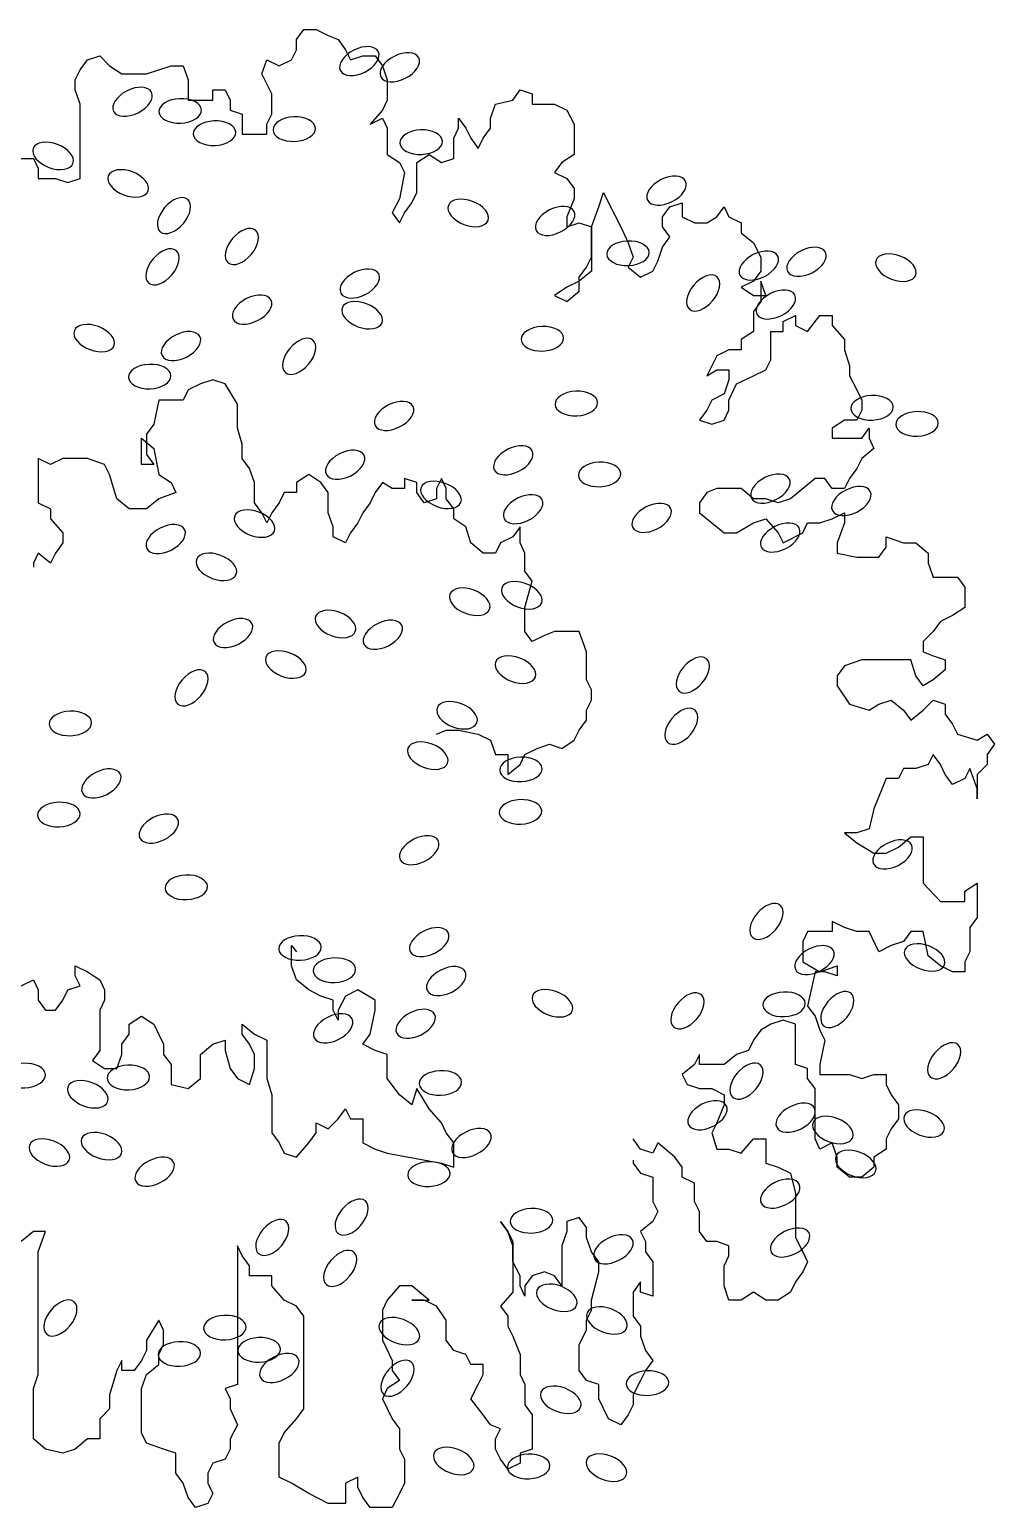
# Model space of a CAD drawing. Header units: millimetres. Extents: x 11966 to 133335, y 1756 to 88592.
# Drawn here: x 115883 to 118748, y 63487 to 67873 of the extents above; entities that cross this region are included whole.
import ezdxf

# ---------------------------------------------------------------- set-up
doc = ezdxf.new("R2010")
doc.units = ezdxf.units.MM

# ---------------------------------------------------------------- blocks, each defined once
blk = doc.blocks.new('A$C0DF638D0')
at = {"color": 68}
for p, q in [((2.3858, 4.3559), (2.4077, 4.3858)), ((2.3858, 4.326), (2.3858, 4.3559)), ((2.4077, 4.3858), (2.4441, 4.3858)), ((2.4441, 4.3858), (2.4806, 4.3678)), ((2.4806, 4.3678), (2.5098, 4.3559)), ((2.5098, 4.3559), (2.5317, 4.326)), ((2.3712, 4.2961), (2.3858, 4.326)), ((2.5317, 4.326), (2.5463, 4.2961)), ((2.5463, 4.2961), (2.5828, 4.3081)), ((2.5828, 4.3081), (2.6193, 4.3081)), ((2.6193, 4.3081), (2.6412, 4.2782)), ((2.2836, 4.2543), (2.2982, 4.2961)), ((2.3128, 4.1945), (2.2836, 4.2543)), ((2.2982, 4.2961), (2.3347, 4.2782)), ((2.3347, 4.2782), (2.3712, 4.2961)), ((2.6412, 4.2782), (2.6557, 4.2364)), ((2.6557, 4.2364), (2.6557, 4.1766)), ((2.3128, 4.1348), (2.3128, 4.1945)), ((2.6557, 4.1766), (2.6412, 4.1467)), ((2.9768, 4.1647), (3.0279, 4.1766)), ((3.0279, 4.1766), (3.0498, 4.2065)), ((3.0498, 4.2065), (3.0862, 4.1945)), ((3.0862, 4.1945), (3.0862, 4.1647)), ((2.2982, 4.1049), (2.3128, 4.1348)), ((2.6412, 4.1467), (2.6047, 4.1049)), ((2.6047, 4.1049), (2.6412, 4.1228)), ((2.6412, 4.1228), (2.6557, 4.093)), ((2.8673, 4.093), (2.8673, 4.1228)), ((2.8673, 4.1228), (2.8892, 4.093)), ((2.9622, 4.1228), (2.9768, 4.1647)), ((2.9622, 4.093), (2.9622, 4.1228)), ((3.0862, 4.1647), (3.1519, 4.1647)), ((3.1519, 4.1647), (3.1884, 4.1467)), ((3.1884, 4.1467), (3.2103, 4.1049)), ((2.2982, 4.075), (2.2982, 4.1049)), ((2.6557, 4.093), (2.6557, 4.0153)), ((2.8528, 4.0631), (2.8673, 4.093)), ((2.8892, 4.093), (2.9038, 4.0631)), ((2.9403, 4.0631), (2.9622, 4.093)), ((3.2103, 4.1049), (3.2103, 4.0153)), ((2.2253, 4.075), (2.2982, 4.075)), ((2.8528, 4.0033), (2.8528, 4.0631)), ((2.9038, 4.0631), (2.9257, 4.0332)), ((2.9257, 4.0332), (2.9403, 4.0631)), ((2.6557, 4.0153), (2.6922, 3.9914)), ((2.6922, 3.9914), (2.7068, 3.9615)), ((2.7433, 3.9914), (2.7798, 4.0153)), ((2.7433, 3.9018), (2.7433, 3.9914)), ((2.7798, 4.0153), (2.8163, 3.9914)), ((2.8163, 3.9914), (2.8528, 4.0033)), ((3.1738, 3.9914), (3.1519, 3.9615)), ((3.2103, 4.0153), (3.1738, 3.9914)), ((2.7068, 3.9615), (2.6922, 3.8838)), ((3.1519, 3.9615), (3.1884, 3.9436)), ((3.1884, 3.9436), (3.2103, 3.9137)), ((3.2103, 3.9137), (3.2103, 3.8838)), ((2.6922, 3.8838), (2.6703, 3.842)), ((2.7068, 3.842), (2.7287, 3.8719)), ((2.7287, 3.8719), (2.7433, 3.9018)), ((3.2103, 3.8838), (3.1884, 3.8301)), ((3.2614, 3.8002), (3.2832, 3.8599)), ((3.2832, 3.8599), (3.2978, 3.9018)), ((3.2978, 3.9018), (3.3124, 3.8719)), ((3.3124, 3.8719), (3.3489, 3.8002)), ((3.473, 3.8301), (3.4948, 3.8599)), ((3.4948, 3.8599), (3.5313, 3.8719)), ((3.5313, 3.8719), (3.5313, 3.8301)), ((3.6335, 3.8301), (3.6554, 3.8599)), ((3.6554, 3.8599), (3.67, 3.8301)), ((2.6703, 3.842), (2.6922, 3.8121)), ((2.6922, 3.8121), (2.7068, 3.842)), ((3.1884, 3.8301), (3.1884, 3.8002)), ((3.473, 3.8002), (3.473, 3.8301)), ((3.5313, 3.8301), (3.5678, 3.8121)), ((3.6043, 3.8121), (3.6335, 3.8301)), ((3.67, 3.8301), (3.7064, 3.8121)), ((3.1884, 3.8002), (3.2249, 3.8121)), ((3.2249, 3.8121), (3.2614, 3.8002)), ((3.2614, 3.8002), (3.2614, 3.6687)), ((3.2614, 3.7106), (3.2614, 3.8002)), ((3.3489, 3.8002), (3.3708, 3.7524)), ((3.4948, 3.7703), (3.473, 3.8002)), ((3.5678, 3.8121), (3.6043, 3.8121)), ((3.7064, 3.8121), (3.7064, 3.7823)), ((3.7064, 3.7823), (3.7429, 3.7524)), ((3.3708, 3.7524), (3.3854, 3.7106)), ((3.4584, 3.6986), (3.473, 3.7404)), ((3.473, 3.7404), (3.4948, 3.7703)), ((3.7429, 3.7524), (3.7648, 3.7106)), ((3.2468, 3.6807), (3.2614, 3.7106)), ((3.3854, 3.7106), (3.3708, 3.6807)), ((3.4438, 3.6687), (3.4584, 3.6986)), ((3.7648, 3.7106), (3.7648, 3.6687)), ((3.2249, 3.6508), (3.2468, 3.6807)), ((3.2614, 3.6687), (3.2249, 3.6389)), ((3.2249, 3.609), (3.2249, 3.6508)), ((3.3708, 3.6807), (3.4073, 3.6508)), ((3.4073, 3.6508), (3.4438, 3.6687)), ((3.7648, 3.6687), (3.7429, 3.6389)), ((3.1884, 3.6209), (3.1519, 3.597)), ((3.1519, 3.597), (3.1884, 3.5791)), ((3.2249, 3.6389), (3.1884, 3.6209)), ((3.1884, 3.5791), (3.2249, 3.609)), ((3.7429, 3.6389), (3.7064, 3.6209)), ((3.7064, 3.6209), (3.7429, 3.597)), ((3.7429, 3.597), (3.7794, 3.597)), ((3.7794, 3.597), (3.7648, 3.6389)), ((3.7648, 3.6389), (3.7648, 3.5791)), ((3.7648, 3.5791), (3.7429, 3.5492)), ((3.7429, 3.5492), (3.7429, 3.4895)), ((3.8305, 3.5194), (3.867, 3.5373)), ((3.8305, 3.4895), (3.8305, 3.5194)), ((3.867, 3.5373), (3.867, 3.5074)), ((3.9034, 3.4895), (3.9399, 3.5373)), ((3.9399, 3.5373), (3.9764, 3.5373)), ((3.9764, 3.5373), (3.9764, 3.5074)), ((3.7429, 3.4895), (3.7064, 3.4656)), ((3.7064, 3.4656), (3.7064, 3.4357)), ((3.794, 3.4058), (3.794, 3.4895)), ((3.794, 3.4895), (3.8305, 3.4895)), ((3.867, 3.5074), (3.9034, 3.4895)), ((3.9764, 3.5074), (4.0129, 3.4656)), ((4.0129, 3.4656), (4.0129, 3.4357)), ((3.67, 3.4357), (3.6335, 3.4178)), ((3.7064, 3.4357), (3.67, 3.4357)), ((4.0129, 3.4357), (4.0275, 3.3879)), ((3.6335, 3.4178), (3.6043, 3.358)), ((3.7794, 3.376), (3.794, 3.4058)), ((4.0275, 3.3879), (4.0275, 3.358)), ((3.6043, 3.358), (3.6335, 3.376)), ((3.6335, 3.376), (3.67, 3.376)), ((3.67, 3.3461), (3.6554, 3.3043)), ((3.67, 3.376), (3.67, 3.3461)), ((3.67, 3.2863), (3.6918, 3.3341)), ((3.6918, 3.3341), (3.7429, 3.358)), ((3.7429, 3.358), (3.7794, 3.376)), ((4.0275, 3.358), (4.0494, 3.3162)), ((3.6554, 3.3043), (3.6189, 3.2863)), ((4.0494, 3.3162), (4.064, 3.2863)), ((3.6043, 3.2565), (3.5824, 3.2266)), ((3.6189, 3.2863), (3.6043, 3.2565)), ((3.6554, 3.2266), (3.67, 3.2565)), ((3.67, 3.2565), (3.67, 3.2863)), ((4.064, 3.2565), (4.0494, 3.2266)), ((4.064, 3.2863), (4.064, 3.2565)), ((3.5824, 3.2266), (3.6189, 3.2146)), ((3.6189, 3.2146), (3.6554, 3.2266)), ((4.0129, 3.2266), (3.9764, 3.2027)), ((3.9764, 3.2027), (3.9764, 3.1728)), ((4.0494, 3.2266), (4.0129, 3.2266)), ((4.064, 3.1728), (4.0859, 3.2027)), ((4.0859, 3.2027), (4.0859, 3.1728)), ((3.9764, 3.1728), (4.064, 3.1728)), ((4.0859, 3.1728), (4.1004, 3.1429)), ((4.1004, 3.1429), (4.064, 3.113)), ((4.0494, 3.0832), (4.0275, 3.0533)), ((4.064, 3.113), (4.0494, 3.0832)), ((3.9253, 3.0533), (3.8524, 2.9935)), ((3.9545, 3.0533), (3.9253, 3.0533)), ((3.9764, 3.0234), (3.9545, 3.0533)), ((4.0275, 3.0533), (4.0129, 3.0234)), ((3.6043, 3.0115), (3.5824, 2.9816)), ((3.6335, 3.0234), (3.6043, 3.0115)), ((3.7064, 3.0234), (3.6335, 3.0234)), ((3.7429, 2.9935), (3.7064, 3.0234)), ((3.7794, 2.9935), (3.7429, 2.9935)), ((3.8159, 2.9816), (3.7794, 2.9935)), ((3.8524, 2.9935), (3.8159, 2.9816)), ((4.0129, 3.0234), (3.9764, 3.0234)), ((3.5824, 2.9816), (3.5824, 2.9517)), ((3.5824, 2.9517), (3.6554, 2.892)), ((3.9764, 2.9338), (4.0129, 2.9517)), ((4.0129, 2.9517), (4.0129, 2.9218)), ((3.6918, 2.892), (3.7429, 2.9218)), ((3.7429, 2.9218), (3.7794, 2.9338)), ((3.7794, 2.9338), (3.8159, 2.892)), ((3.8889, 2.892), (3.9034, 2.9218)), ((3.9034, 2.9218), (3.9399, 2.9218)), ((3.9399, 2.9218), (3.9764, 2.9338)), ((4.0129, 2.9218), (3.991, 2.8621)), ((3.6554, 2.892), (3.6918, 2.892)), ((3.8159, 2.892), (3.8305, 2.8621)), ((3.8305, 2.8621), (3.8889, 2.892)), ((3.991, 2.8621), (3.991, 2.8322)), ((4.1369, 2.8501), (4.1369, 2.88)), ((4.1369, 2.88), (4.188, 2.8621)), ((4.188, 2.8621), (4.2245, 2.8621)), ((4.2245, 2.8621), (4.261, 2.8322)), ((3.991, 2.8322), (4.0494, 2.8203)), ((4.0494, 2.8203), (4.115, 2.8203)), ((4.115, 2.8203), (4.1369, 2.8501)), ((4.261, 2.8322), (4.261, 2.8023)), ((4.261, 2.8023), (4.2756, 2.7605)), ((4.2756, 2.7605), (4.3485, 2.7605)), ((4.3485, 2.7605), (4.3704, 2.7306)), ((4.3704, 2.7306), (4.3704, 2.6709)), ((4.3339, 2.647), (4.2975, 2.6291)), ((4.3704, 2.6709), (4.3339, 2.647)), ((4.2756, 2.5992), (4.2464, 2.5693)), ((4.2975, 2.6291), (4.2756, 2.5992)), ((4.2464, 2.5693), (4.2464, 2.5394)), ((4.064, 2.5155), (4.0129, 2.4976)), ((4.2099, 2.5155), (4.064, 2.5155)), ((4.2245, 2.4677), (4.2099, 2.5155)), ((4.2464, 2.5394), (4.2756, 2.5275)), ((4.2756, 2.5275), (4.312, 2.5155)), ((4.312, 2.5155), (4.312, 2.4857)), ((4.0129, 2.4976), (3.991, 2.4677)), ((3.991, 2.4677), (3.991, 2.4379)), ((4.2464, 2.4379), (4.2245, 2.4677)), ((4.312, 2.4857), (4.2756, 2.4558)), ((3.991, 2.4379), (4.0275, 2.3841)), ((4.2756, 2.4558), (4.2464, 2.4379)), ((4.0275, 2.3841), (4.0859, 2.3662)), ((4.0859, 2.3662), (4.115, 2.3841)), ((4.115, 2.3841), (4.1515, 2.396)), ((4.1515, 2.396), (4.188, 2.3662)), ((4.2464, 2.3662), (4.2756, 2.396)), ((4.2756, 2.396), (4.312, 2.3841)), ((4.312, 2.3841), (4.312, 2.3542)), ((4.188, 2.3662), (4.2099, 2.3363)), ((4.2099, 2.3363), (4.2464, 2.3662)), ((4.312, 2.3542), (4.3339, 2.3243)), ((4.3339, 2.3243), (4.3485, 2.2945)), ((4.3485, 2.2945), (4.4069, 2.2765)), ((4.4069, 2.2765), (4.4361, 2.2945)), ((4.4361, 2.2945), (4.458, 2.2646)), ((4.458, 2.2646), (4.4361, 2.2347)), ((4.261, 2.2048), (4.2245, 2.1929)), ((4.2756, 2.2347), (4.261, 2.2048)), ((4.2975, 2.2048), (4.2756, 2.2347)), ((4.312, 2.175), (4.2975, 2.2048)), ((4.4361, 2.2048), (4.4069, 2.175)), ((4.4361, 2.2347), (4.4361, 2.2048)), ((4.1369, 2.163), (4.1004, 2.0734)), ((4.1734, 2.163), (4.1369, 2.163)), ((4.188, 2.1929), (4.1734, 2.163)), ((4.2245, 2.1929), (4.188, 2.1929)), ((4.3339, 2.1451), (4.312, 2.175)), ((4.3704, 2.163), (4.3339, 2.1451)), ((4.385, 2.1929), (4.3704, 2.163)), ((4.4069, 2.1331), (4.385, 2.1929)), ((4.4069, 2.175), (4.4069, 2.1032)), ((4.4069, 2.1032), (4.4069, 2.1331)), ((4.1004, 2.0734), (4.0859, 2.0136)), ((4.0494, 2.0017), (4.0129, 2.0017)), ((4.0129, 2.0017), (4.0494, 1.9718)), ((4.0859, 2.0136), (4.0494, 2.0017)), ((4.1734, 1.9598), (4.2099, 1.9897)), ((4.2099, 1.9897), (4.2464, 1.9897)), ((4.2464, 1.9897), (4.2464, 1.8523)), ((4.0494, 1.9718), (4.1004, 1.9419)), ((4.1004, 1.9419), (4.1369, 1.9419)), ((4.1369, 1.9419), (4.1734, 1.9598)), ((4.2464, 1.8523), (4.2975, 1.7985)), ((4.3704, 1.8284), (4.4069, 1.8523)), ((4.4069, 1.8523), (4.4069, 1.7507)), ((4.2975, 1.7985), (4.3704, 1.7985)), ((4.3704, 1.7985), (4.3704, 1.8284)), ((4.0129, 1.7208), (3.9764, 1.7388)), ((3.9764, 1.7388), (3.9764, 1.7089)), ((4.0494, 1.7089), (4.0129, 1.7208)), ((4.4069, 1.7507), (4.385, 1.7208)), ((4.385, 1.7208), (4.385, 1.6491)), ((3.9034, 1.7089), (3.8889, 1.679)), ((3.8889, 1.679), (3.8889, 1.6193)), ((3.9764, 1.7089), (3.9034, 1.7089)), ((4.0859, 1.7089), (4.0494, 1.7089)), ((4.115, 1.6491), (4.0859, 1.7089)), ((4.1515, 1.6671), (4.115, 1.6491)), ((4.188, 1.679), (4.1515, 1.6671)), ((4.2099, 1.7089), (4.188, 1.679)), ((4.2464, 1.7089), (4.2099, 1.7089)), ((4.261, 1.6372), (4.2464, 1.7089)), ((4.2975, 1.6073), (4.261, 1.6372)), ((4.385, 1.6491), (4.3704, 1.6193)), ((3.8889, 1.6193), (3.9399, 1.5894)), ((3.9253, 1.5894), (3.9034, 1.4878)), ((3.9545, 1.5894), (3.9253, 1.5894)), ((3.9399, 1.5894), (3.991, 1.6073)), ((3.991, 1.5774), (3.9545, 1.5894)), ((3.991, 1.6073), (3.991, 1.5774)), ((4.3339, 1.5894), (4.2975, 1.6073)), ((4.3704, 1.5894), (4.3339, 1.5894)), ((4.3704, 1.6193), (4.3704, 1.5894)), ((3.9034, 1.4878), (3.9253, 1.4579)), ((3.9253, 1.4579), (3.9399, 1.4161)), ((3.7648, 1.4161), (3.7429, 1.3862)), ((3.794, 1.434), (3.7648, 1.4161)), ((3.8305, 1.446), (3.794, 1.434)), ((3.867, 1.434), (3.8305, 1.446)), ((3.867, 1.3145), (3.867, 1.434)), ((3.9399, 1.4161), (3.9545, 1.3862)), ((3.7429, 1.3862), (3.7283, 1.3564)), ((3.9545, 1.3862), (3.9399, 1.3145)), ((3.5824, 1.3444), (3.5678, 1.3145)), ((3.5824, 1.3145), (3.5824, 1.3444)), ((3.6918, 1.3444), (3.6554, 1.3145)), ((3.7283, 1.3564), (3.6918, 1.3444)), ((3.5678, 1.3145), (3.5313, 1.2847)), ((3.5313, 1.2847), (3.5459, 1.2548)), ((3.6554, 1.3145), (3.5824, 1.3145)), ((3.9034, 1.3026), (3.867, 1.3145)), ((3.9034, 1.2727), (3.9034, 1.3026)), ((3.9253, 1.2428), (3.9034, 1.2727)), ((3.9399, 1.3145), (3.9399, 1.2847)), ((3.9399, 1.2847), (4.0275, 1.2847)), ((4.0275, 1.2847), (4.064, 1.2727)), ((4.064, 1.2727), (4.1004, 1.2847)), ((4.1004, 1.2847), (4.1369, 1.2847)), ((4.1369, 1.2847), (4.1369, 1.2548)), ((3.5459, 1.2548), (3.5824, 1.2428)), ((3.5824, 1.2428), (3.6189, 1.2428)), ((3.6189, 1.2428), (3.6554, 1.2249)), ((3.9253, 1.0935), (3.9253, 1.2428)), ((4.1369, 1.2548), (4.1515, 1.2249)), ((3.6554, 1.195), (3.6335, 1.1413)), ((3.6554, 1.2249), (3.6554, 1.195)), ((4.1515, 1.2249), (4.1734, 1.195)), ((4.1734, 1.195), (4.1734, 1.1532)), ((3.6335, 1.1413), (3.6189, 1.1114)), ((4.1734, 1.1532), (4.1515, 1.1233)), ((3.6189, 1.1114), (3.6335, 1.0636)), ((4.1515, 1.1233), (4.1369, 1.0935)), ((3.4073, 1.0636), (3.3854, 1.0935)), ((3.4438, 1.0516), (3.4073, 1.0636)), ((3.4584, 1.0815), (3.4438, 1.0516)), ((3.5094, 1.0397), (3.4584, 1.0815)), ((3.6335, 1.0636), (3.67, 1.0636)), ((3.67, 1.0636), (3.7064, 1.0516)), ((3.7064, 1.0516), (3.7429, 1.0935)), ((3.7429, 1.0935), (3.7794, 1.0935)), ((3.7794, 1.0935), (3.7794, 1.0217)), ((3.9399, 1.0636), (3.9253, 1.0935)), ((3.9764, 1.0815), (3.9399, 1.0636)), ((3.991, 1.0397), (3.9764, 1.0815)), ((4.1369, 1.0636), (4.1004, 1.0397)), ((4.1369, 1.0935), (4.1369, 1.0636)), ((3.5313, 1.0098), (3.5094, 1.0397)), ((3.5313, 0.9799), (3.5313, 1.0098)), ((3.7794, 1.0217), (3.8159, 1.0098)), ((3.8159, 1.0098), (3.8524, 0.9919)), ((3.991, 1.0098), (3.991, 1.0397)), ((4.0275, 0.9799), (3.991, 1.0098)), ((4.1004, 1.0098), (4.064, 0.9799)), ((4.1004, 1.0397), (4.1004, 1.0098)), ((3.5678, 0.962), (3.5313, 0.9799)), ((3.8524, 0.9919), (3.867, 0.9321)), ((4.064, 0.9799), (4.0275, 0.9799)), ((3.5678, 0.9082), (3.5678, 0.962)), ((3.867, 0.9321), (3.867, 0.8007)), ((3.5824, 0.8783), (3.5678, 0.9082)), ((3.5824, 0.8186), (3.5824, 0.8783)), ((3.6043, 0.7887), (3.5824, 0.8186)), ((3.867, 0.8007), (3.8889, 0.7588)), ((3.6335, 0.7887), (3.6043, 0.7887)), ((3.67, 0.7768), (3.6335, 0.7887)), ((3.6554, 0.717), (3.67, 0.7469)), ((3.67, 0.7469), (3.67, 0.7768)), ((3.8889, 0.7588), (3.9034, 0.729)), ((3.6554, 0.6573), (3.6554, 0.717)), ((3.9034, 0.729), (3.8889, 0.6991)), ((3.867, 0.6692), (3.8524, 0.6393)), ((3.8889, 0.6991), (3.867, 0.6692)), ((3.67, 0.6154), (3.6554, 0.6573)), ((3.7064, 0.6154), (3.67, 0.6154)), ((3.7429, 0.6393), (3.7064, 0.6154)), ((3.7794, 0.6154), (3.7429, 0.6393)), ((3.8159, 0.6154), (3.7794, 0.6154)), ((3.8524, 0.6393), (3.8159, 0.6154))]:
    blk.add_line(p, q, dxfattribs=at)
at = {"color": 66}
for p, q in [((1.7656, 4.2961), (1.8021, 4.3081)), ((1.8021, 4.3081), (1.8312, 4.2782)), ((1.7291, 4.2364), (1.7437, 4.2663)), ((1.7437, 4.2663), (1.7656, 4.2961)), ((1.8312, 4.2782), (1.8677, 4.2543)), ((1.8677, 4.2543), (1.9407, 4.2543)), ((1.9407, 4.2543), (2.0137, 4.2782)), ((2.0137, 4.2782), (2.0501, 4.2782)), ((2.0501, 4.2782), (2.0647, 4.2364)), ((1.7291, 4.2065), (1.7291, 4.2364)), ((2.0647, 4.2364), (2.0647, 4.1766)), ((1.7437, 4.1647), (1.7291, 4.2065)), ((2.0647, 4.1766), (2.1377, 4.1766)), ((2.1377, 4.1766), (2.1377, 4.2065)), ((2.1377, 4.2065), (2.1742, 4.2065)), ((2.1742, 4.2065), (2.1888, 4.1766)), ((2.1888, 4.1766), (2.1888, 4.1467)), ((1.7437, 3.9436), (1.7437, 4.1647)), ((2.1888, 4.1467), (2.2253, 4.1348)), ((2.2253, 4.1348), (2.2253, 4.075)), ((1.5686, 4.0033), (1.6051, 4.0033)), ((1.6051, 4.0033), (1.6196, 3.9735)), ((1.6196, 3.9735), (1.6196, 3.9436)), ((1.6196, 3.9436), (1.6707, 3.9436)), ((1.6707, 3.9436), (1.7072, 3.9316)), ((1.7072, 3.9316), (1.7437, 3.9436)), ((2.1012, 3.3341), (2.0647, 3.3162)), ((2.1377, 3.3461), (2.1012, 3.3341)), ((2.1742, 3.3341), (2.1377, 3.3461)), ((2.2107, 3.2744), (2.1742, 3.3341)), ((2.0647, 3.3162), (2.0501, 3.2863)), ((1.9772, 3.2863), (1.9626, 3.2146)), ((2.0501, 3.2863), (1.9772, 3.2863)), ((2.2107, 3.2027), (2.2107, 3.2744)), ((1.9626, 3.2146), (1.9407, 3.1848)), ((2.2253, 3.1549), (2.2107, 3.2027)), ((1.9261, 3.0951), (1.9261, 3.1728)), ((1.9261, 3.1728), (1.9626, 3.1429)), ((1.9407, 3.1848), (1.9407, 3.125)), ((1.9407, 3.125), (1.9626, 3.0951)), ((1.9626, 3.1429), (1.9772, 3.0652)), ((2.2253, 3.113), (2.2253, 3.1549)), ((1.6561, 3.0951), (1.6196, 3.113)), ((1.6196, 3.113), (1.6196, 2.9816)), ((1.6926, 3.113), (1.6561, 3.0951)), ((1.7656, 3.113), (1.6926, 3.113)), ((1.8167, 3.0951), (1.7656, 3.113)), ((1.8312, 3.0652), (1.8167, 3.0951)), ((1.9626, 3.0951), (1.9261, 3.0951)), ((2.2471, 3.0832), (2.2253, 3.113)), ((2.2617, 3.0413), (2.2471, 3.0832)), ((1.8531, 2.9935), (1.8312, 3.0652)), ((1.9772, 3.0652), (2.0137, 3.0413)), ((2.0137, 3.0413), (2.0282, 3.0115)), ((2.2617, 2.9816), (2.2617, 3.0413)), ((2.4223, 3.0652), (2.3858, 3.0413)), ((2.3858, 3.0413), (2.3858, 3.0115)), ((2.4587, 3.0413), (2.4223, 3.0652)), ((2.4806, 3.0115), (2.4587, 3.0413)), ((2.6412, 3.0413), (2.6193, 3.0115)), ((2.6703, 3.0234), (2.6412, 3.0413)), ((2.7433, 3.0413), (2.7068, 3.0533)), ((2.7068, 3.0533), (2.7068, 3.0234)), ((2.7433, 3.0115), (2.7433, 3.0413)), ((2.8163, 3.0533), (2.8017, 3.0234)), ((2.8309, 3.0234), (2.8163, 3.0533)), ((1.8896, 2.9637), (1.8531, 2.9935)), ((1.9772, 2.9935), (1.9407, 2.9637)), ((2.0282, 3.0115), (1.9772, 2.9935)), ((2.3493, 3.0115), (2.3347, 2.9816)), ((2.3858, 3.0115), (2.3493, 3.0115)), ((2.4806, 2.9517), (2.4806, 3.0115)), ((2.6193, 3.0115), (2.6047, 2.9816)), ((2.7068, 3.0234), (2.6703, 3.0234)), ((2.7652, 2.9816), (2.7433, 3.0115)), ((2.8017, 2.9935), (2.7652, 2.9816)), ((2.8017, 3.0234), (2.8017, 2.9935)), ((2.8309, 2.9935), (2.8309, 3.0234)), ((2.8528, 2.9637), (2.8309, 2.9935)), ((1.6196, 2.9816), (1.6561, 2.9637)), ((1.6561, 2.9637), (1.6561, 2.9338)), ((1.9407, 2.9637), (1.8896, 2.9637)), ((2.2836, 2.9517), (2.2617, 2.9816)), ((2.2982, 2.9218), (2.2836, 2.9517)), ((2.3128, 2.9517), (2.2982, 2.9218)), ((2.3347, 2.9816), (2.3128, 2.9517)), ((2.4952, 2.9099), (2.4806, 2.9517)), ((2.5828, 2.9517), (2.5682, 2.9218)), ((2.6047, 2.9816), (2.5828, 2.9517)), ((2.8528, 2.9338), (2.8528, 2.9637)), ((1.6561, 2.9338), (1.6926, 2.892)), ((2.4952, 2.88), (2.4952, 2.9099)), ((2.5682, 2.9218), (2.5463, 2.892)), ((2.8892, 2.9099), (2.8528, 2.9338)), ((2.9038, 2.8621), (2.8892, 2.9099)), ((3.0498, 2.9099), (3.0279, 2.88)), ((3.0498, 2.8621), (3.0498, 2.9099)), ((1.6926, 2.8621), (1.6707, 2.8322)), ((1.6926, 2.892), (1.6926, 2.8621)), ((2.5317, 2.8621), (2.4952, 2.88)), ((2.5463, 2.892), (2.5317, 2.8621)), ((2.9403, 2.8322), (2.9038, 2.8621)), ((2.9914, 2.8621), (2.9768, 2.8322)), ((3.0279, 2.88), (2.9914, 2.8621)), ((3.0643, 2.8322), (3.0498, 2.8621)), ((1.6196, 2.8322), (1.6051, 2.8023)), ((1.6561, 2.8023), (1.6196, 2.8322)), ((1.6707, 2.8322), (1.6561, 2.8023)), ((2.9768, 2.8322), (2.9403, 2.8322)), ((3.0643, 2.7784), (3.0643, 2.8322)), ((1.6051, 2.8023), (1.6051, 2.7904)), ((3.0862, 2.7486), (3.0643, 2.7784)), ((3.0643, 2.6709), (3.0862, 2.7486)), ((3.0643, 2.5992), (3.0643, 2.6709)), ((3.0862, 2.5693), (3.0643, 2.5992)), ((3.1519, 2.5992), (3.1227, 2.5872)), ((3.2249, 2.5992), (3.1519, 2.5992)), ((3.2468, 2.5394), (3.2249, 2.5992)), ((3.1227, 2.5872), (3.0862, 2.5693)), ((3.2468, 2.4558), (3.2468, 2.5394)), ((3.2614, 2.4259), (3.2468, 2.4558)), ((3.2614, 2.396), (3.2614, 2.4259)), ((3.2468, 2.3662), (3.2614, 2.396)), ((3.2249, 2.3064), (3.2468, 2.3363)), ((3.2468, 2.3363), (3.2468, 2.3662)), ((2.8017, 2.2945), (2.8309, 2.3064)), ((2.8309, 2.3064), (2.8673, 2.3064)), ((2.8673, 2.3064), (2.9257, 2.2945)), ((2.9257, 2.2945), (2.9622, 2.2765)), ((3.2103, 2.2765), (3.2249, 2.3064)), ((2.9622, 2.2765), (2.9768, 2.2347)), ((3.0643, 2.2347), (3.1008, 2.2526)), ((3.1008, 2.2526), (3.1373, 2.2646)), ((3.1373, 2.2646), (3.1738, 2.2526)), ((3.1738, 2.2526), (3.2103, 2.2765)), ((2.9768, 2.2347), (3.0133, 2.2347)), ((3.0133, 2.2347), (3.0133, 2.175)), ((3.0133, 2.175), (3.0498, 2.2048)), ((3.0498, 2.2048), (3.0643, 2.2347))]:
    blk.add_line(p, q, dxfattribs=at)
at = {"color": 64}
for p, q in [((2.3712, 1.6073), (2.3712, 1.6671)), ((2.3712, 1.6671), (2.3858, 1.6491)), ((1.7291, 1.5774), (1.7291, 1.6073)), ((1.7291, 1.6073), (1.7656, 1.5894)), ((1.7656, 1.5894), (1.8021, 1.5655)), ((2.3858, 1.5655), (2.3712, 1.6073)), ((1.5686, 1.5476), (1.6051, 1.5655)), ((1.6051, 1.5655), (1.6196, 1.5356)), ((1.6196, 1.5356), (1.6196, 1.5057)), ((1.6926, 1.5057), (1.7072, 1.5356)), ((1.7072, 1.5356), (1.7437, 1.5476)), ((1.7437, 1.5476), (1.7291, 1.5774)), ((1.8021, 1.5655), (1.8167, 1.5356)), ((1.8167, 1.5356), (1.8167, 1.5057)), ((2.4223, 1.5356), (2.3858, 1.5655)), ((2.4587, 1.5177), (2.4223, 1.5356)), ((2.5682, 1.5356), (2.5317, 1.5177)), ((2.6193, 1.5057), (2.5682, 1.5356)), ((1.6196, 1.5057), (1.6415, 1.4759)), ((1.6707, 1.4759), (1.6926, 1.5057)), ((1.8167, 1.5057), (1.8021, 1.4759)), ((2.4952, 1.5057), (2.4587, 1.5177)), ((2.4952, 1.4759), (2.4952, 1.5057)), ((2.5317, 1.5177), (2.5098, 1.4759)), ((2.6193, 1.4759), (2.6193, 1.5057)), ((1.6415, 1.4759), (1.6707, 1.4759)), ((1.8021, 1.4759), (1.8021, 1.3564)), ((1.8896, 1.434), (1.9261, 1.4579)), ((1.9261, 1.4579), (1.9626, 1.434)), ((2.5098, 1.446), (2.4952, 1.4759)), ((2.5098, 1.4759), (2.5098, 1.446)), ((2.6047, 1.4042), (2.6193, 1.4759)), ((1.8677, 1.3743), (1.8896, 1.4042)), ((1.8896, 1.4042), (1.8896, 1.434)), ((1.9626, 1.434), (1.9918, 1.3743)), ((2.2253, 1.4042), (2.2253, 1.434)), ((2.2253, 1.434), (2.2617, 1.4042)), ((2.2471, 1.3743), (2.2253, 1.4042)), ((2.2617, 1.4042), (2.2982, 1.3862)), ((2.5828, 1.3743), (2.6047, 1.4042)), ((1.8677, 1.3444), (1.8677, 1.3743)), ((1.9918, 1.3743), (1.9918, 1.3444)), ((2.1012, 1.3444), (2.1377, 1.3743)), ((2.1377, 1.3743), (2.1742, 1.3862)), ((2.1742, 1.3862), (2.1742, 1.3564)), ((2.2617, 1.3444), (2.2471, 1.3743)), ((2.2982, 1.3862), (2.2982, 1.2727)), ((2.6193, 1.3564), (2.5828, 1.3743)), ((1.8021, 1.3564), (1.7802, 1.3265)), ((1.7802, 1.3265), (1.8167, 1.3026)), ((1.8531, 1.3026), (1.8677, 1.3444)), ((1.9918, 1.3444), (2.0137, 1.3145)), ((2.1012, 1.2727), (2.1012, 1.3444)), ((2.1742, 1.3564), (2.1888, 1.3026)), ((2.2617, 1.3026), (2.2617, 1.3444)), ((2.6557, 1.3444), (2.6193, 1.3564)), ((2.6557, 1.2727), (2.6557, 1.3444)), ((1.8167, 1.3026), (1.8531, 1.3026)), ((2.0137, 1.3145), (2.0137, 1.2548)), ((2.0647, 1.2428), (2.1012, 1.2727)), ((2.1888, 1.3026), (2.2107, 1.2727)), ((2.2107, 1.2727), (2.2471, 1.2548)), ((2.2471, 1.2548), (2.2617, 1.3026)), ((2.2982, 1.2727), (2.3128, 1.2249)), ((2.6922, 1.2249), (2.6557, 1.2727)), ((2.0137, 1.2548), (2.0647, 1.2428)), ((2.7433, 1.2428), (2.7287, 1.195)), ((2.7798, 1.1831), (2.7433, 1.2428)), ((2.3128, 1.2249), (2.3128, 1.1114)), ((2.7287, 1.195), (2.6922, 1.2249)), ((2.4441, 1.1114), (2.4441, 1.1413)), ((2.4441, 1.1413), (2.4806, 1.1233)), ((2.4806, 1.1233), (2.5098, 1.1532)), ((2.5098, 1.1532), (2.5317, 1.1831)), ((2.5317, 1.1831), (2.5463, 1.1532)), ((2.5463, 1.1532), (2.5828, 1.1532)), ((2.5828, 1.1532), (2.5828, 1.0815)), ((2.8163, 1.1413), (2.7798, 1.1831)), ((2.8309, 1.1114), (2.8163, 1.1413)), ((2.3128, 1.1114), (2.3347, 1.0815)), ((2.4223, 1.0815), (2.4441, 1.1114)), ((2.8528, 1.0815), (2.8309, 1.1114)), ((2.3347, 1.0815), (2.3493, 1.0516)), ((2.3858, 1.0397), (2.4223, 1.0815)), ((2.5828, 1.0815), (2.6193, 1.0636)), ((2.6193, 1.0636), (2.6557, 1.0516)), ((2.8528, 1.0098), (2.8528, 1.0815)), ((2.3493, 1.0516), (2.3858, 1.0397)), ((2.6557, 1.0516), (2.8163, 1.0217)), ((2.8163, 1.0217), (2.8528, 1.0098))]:
    blk.add_line(p, q, dxfattribs=at)
at = {"color": 62}
for p, q in [((3.3854, 1.0302), (3.3854, 1.0217)), ((3.3854, 1.0217), (3.4073, 0.9919)), ((3.4073, 0.9919), (3.4438, 0.9799)), ((3.4438, 0.9799), (3.4438, 0.9082)), ((3.4438, 0.9082), (3.4584, 0.8783)), ((3.4584, 0.8783), (3.4438, 0.8485)), ((3.0133, 0.8186), (2.9914, 0.8485)), ((2.9914, 0.8485), (3.0133, 0.8186)), ((3.2249, 0.8604), (3.1884, 0.8485)), ((3.1884, 0.8485), (3.1884, 0.8186)), ((3.2468, 0.8305), (3.2249, 0.8604)), ((3.4438, 0.8485), (3.4073, 0.8186)), ((1.6051, 0.8186), (1.5686, 0.7887)), ((1.6415, 0.8186), (1.6051, 0.8186)), ((1.6196, 0.7588), (1.6415, 0.8186)), ((3.0279, 0.7768), (3.0133, 0.8186)), ((3.0133, 0.8186), (3.0279, 0.7887)), ((3.1884, 0.8186), (3.1738, 0.7768)), ((3.2468, 0.8007), (3.2468, 0.8305)), ((3.2614, 0.7588), (3.2468, 0.8007)), ((3.4073, 0.8186), (3.4219, 0.7887)), ((1.6196, 0.3944), (1.6196, 0.7588)), ((2.2253, 0.7469), (2.2107, 0.7768)), ((2.2107, 0.7768), (2.2107, 0.3645)), ((2.2471, 0.717), (2.2253, 0.7469)), ((3.0279, 0.7887), (3.0279, 0.6393)), ((3.0279, 0.729), (3.0279, 0.7768)), ((3.1738, 0.7768), (3.1738, 0.6573)), ((3.2832, 0.729), (3.2614, 0.7588)), ((3.4219, 0.7887), (3.4219, 0.7588)), ((3.4219, 0.7588), (3.4438, 0.729)), ((2.2471, 0.6871), (2.2471, 0.717)), ((3.0498, 0.6871), (3.0279, 0.729)), ((3.2832, 0.6991), (3.2832, 0.729)), ((3.4438, 0.729), (3.4438, 0.6274)), ((2.3128, 0.6871), (2.2471, 0.6871)), ((2.3128, 0.6573), (2.3128, 0.6871)), ((3.0498, 0.6573), (3.0498, 0.6871)), ((3.0862, 0.6871), (3.0643, 0.6573)), ((3.1227, 0.6991), (3.0862, 0.6871)), ((3.1519, 0.6871), (3.1227, 0.6991)), ((3.1738, 0.6573), (3.1519, 0.6871)), ((3.2614, 0.6154), (3.2832, 0.6991)), ((3.4073, 0.6692), (3.3854, 0.6393)), ((3.4073, 0.6393), (3.4073, 0.6692)), ((2.3493, 0.6154), (2.3128, 0.6573)), ((2.3858, 0.5975), (2.3493, 0.6154)), ((2.6557, 0.6154), (2.6412, 0.5856)), ((2.6922, 0.6573), (2.6557, 0.6154)), ((2.7287, 0.6573), (2.6922, 0.6573)), ((2.7798, 0.6154), (2.7287, 0.6573)), ((2.7652, 0.6154), (2.7287, 0.6154)), ((2.7287, 0.6154), (2.7798, 0.6154)), ((2.8017, 0.5975), (2.7652, 0.6154)), ((3.0279, 0.6393), (2.9914, 0.5975)), ((3.0643, 0.6274), (3.0498, 0.6573)), ((3.0643, 0.6573), (3.0643, 0.6274)), ((3.2614, 0.5856), (3.2614, 0.6154)), ((3.3854, 0.6393), (3.3854, 0.5676)), ((3.4438, 0.6274), (3.4073, 0.6393)), ((2.4077, 0.5676), (2.3858, 0.5975)), ((2.6412, 0.5856), (2.6412, 0.4959)), ((2.8309, 0.5557), (2.8017, 0.5975)), ((2.9914, 0.5975), (3.0133, 0.5676)), ((3.2468, 0.5557), (3.2614, 0.5856)), ((1.9772, 0.5557), (1.9407, 0.4959)), ((1.9918, 0.5258), (1.9772, 0.5557)), ((2.4077, 0.2928), (2.4077, 0.5676)), ((2.8309, 0.4959), (2.8309, 0.5557)), ((3.0133, 0.5676), (3.0133, 0.5378)), ((3.0133, 0.5378), (3.0279, 0.5079)), ((3.2468, 0.5258), (3.2468, 0.5557)), ((3.3854, 0.5676), (3.4073, 0.5378)), ((3.4073, 0.5378), (3.4073, 0.5079)), ((1.9407, 0.4959), (1.9407, 0.4661)), ((1.9772, 0.4541), (1.9918, 0.484)), ((1.9918, 0.484), (1.9918, 0.5258)), ((2.6412, 0.4959), (2.6703, 0.4362)), ((2.8528, 0.4661), (2.8309, 0.4959)), ((3.0279, 0.5079), (3.0498, 0.4541)), ((3.2249, 0.484), (3.2468, 0.5258)), ((3.2249, 0.4063), (3.2249, 0.484)), ((3.4073, 0.5079), (3.4219, 0.4661)), ((1.9407, 0.4661), (1.9261, 0.4362)), ((1.9772, 0.4242), (1.9772, 0.4541)), ((2.8892, 0.4541), (2.8528, 0.4661)), ((2.9038, 0.4242), (2.8892, 0.4541)), ((3.0498, 0.4541), (3.0498, 0.3944)), ((3.4219, 0.4661), (3.4438, 0.4362)), ((1.8531, 0.4063), (1.8312, 0.3346)), ((1.8677, 0.4362), (1.8531, 0.4063)), ((1.8677, 0.4063), (1.8677, 0.4362)), ((1.9042, 0.4063), (1.8677, 0.4063)), ((1.9261, 0.4362), (1.9042, 0.4063)), ((1.9407, 0.3944), (1.9772, 0.4242)), ((2.6703, 0.4362), (2.6703, 0.4063)), ((2.6703, 0.4063), (2.6922, 0.3764)), ((2.9403, 0.4242), (2.9038, 0.4242)), ((2.9403, 0.3944), (2.9403, 0.4242)), ((3.2468, 0.3764), (3.2249, 0.4063)), ((3.4219, 0.4063), (3.4073, 0.3764)), ((3.4438, 0.4362), (3.4219, 0.4063)), ((1.6051, 0.3525), (1.6196, 0.3944)), ((1.6051, 0.2032), (1.6051, 0.3525)), ((1.9261, 0.3525), (1.9407, 0.3944)), ((1.9261, 0.2211), (1.9261, 0.3525)), ((2.2107, 0.3645), (2.1742, 0.3525)), ((2.1742, 0.3525), (2.1888, 0.3227)), ((2.6557, 0.3525), (2.6412, 0.3227)), ((2.6922, 0.3764), (2.6557, 0.3525)), ((2.9038, 0.3227), (2.9257, 0.3645)), ((2.9257, 0.3645), (2.9403, 0.3944)), ((3.0498, 0.3944), (3.0643, 0.3645)), ((3.0643, 0.3645), (3.0643, 0.3047)), ((3.2832, 0.3645), (3.2468, 0.3764)), ((3.2832, 0.3227), (3.2832, 0.3645)), ((3.4073, 0.3764), (3.3854, 0.3346)), ((1.8312, 0.3346), (1.8312, 0.2928)), ((2.1888, 0.3227), (2.1888, 0.2928)), ((2.6412, 0.3227), (2.6703, 0.2629)), ((2.9403, 0.2749), (2.9038, 0.3227)), ((3.3124, 0.2629), (3.2832, 0.3227)), ((3.3854, 0.3346), (3.3854, 0.3047)), ((1.8312, 0.2928), (1.8021, 0.2629)), ((2.1888, 0.2928), (2.2107, 0.245)), ((2.3858, 0.2629), (2.4077, 0.2928)), ((2.9622, 0.245), (2.9403, 0.2749)), ((3.0643, 0.3047), (3.0862, 0.2749)), ((3.0862, 0.2749), (3.0862, 0.1733)), ((3.3708, 0.2749), (3.3489, 0.245)), ((3.3854, 0.3047), (3.3708, 0.2749)), ((1.8021, 0.2629), (1.8021, 0.2032)), ((1.9407, 0.1912), (1.9261, 0.2211)), ((2.2107, 0.245), (2.1888, 0.2032)), ((2.3347, 0.1912), (2.3493, 0.2211)), ((2.3493, 0.2211), (2.3858, 0.2629)), ((2.6703, 0.2629), (2.6922, 0.233)), ((2.6922, 0.233), (2.6922, 0.1733)), ((2.9914, 0.233), (2.9622, 0.245)), ((2.9768, 0.2032), (2.9914, 0.233)), ((3.3489, 0.245), (3.3124, 0.2629)), ((1.6415, 0.1733), (1.6051, 0.2032)), ((1.7656, 0.2032), (1.7291, 0.1733)), ((1.8021, 0.2032), (1.7656, 0.2032)), ((1.9918, 0.1733), (1.9407, 0.1912)), ((2.1888, 0.2032), (2.1888, 0.1733)), ((2.3347, 0.0896), (2.3347, 0.1912)), ((2.9768, 0.1733), (2.9768, 0.2032)), ((1.6926, 0.1613), (1.6415, 0.1733)), ((1.7291, 0.1733), (1.6926, 0.1613)), ((2.0282, 0.1613), (1.9918, 0.1733)), ((2.0282, 0.1016), (2.0282, 0.1613)), ((2.1742, 0.1434), (2.1377, 0.1315)), ((2.1888, 0.1733), (2.1742, 0.1434)), ((2.6922, 0.1733), (2.7068, 0.1434)), ((2.7068, 0.1434), (2.7068, 0.0717)), ((2.9914, 0.1434), (2.9768, 0.1733)), ((3.0133, 0.1135), (2.9914, 0.1434)), ((3.0862, 0.1733), (3.0498, 0.1613)), ((3.0498, 0.1613), (3.0498, 0.1315)), ((2.0501, 0.0717), (2.0282, 0.1016)), ((2.1377, 0.1315), (2.1231, 0.1016)), ((2.1231, 0.1016), (2.1231, 0.0717)), ((2.3712, 0.0717), (2.3347, 0.0896)), ((2.5682, 0.0896), (2.5317, 0.0717)), ((2.5682, 0.0598), (2.5682, 0.0896)), ((3.0498, 0.1315), (3.0133, 0.1135)), ((2.0647, 0.0299), (2.0501, 0.0717)), ((2.1231, 0.0717), (2.1377, 0.0418)), ((2.4223, 0.0418), (2.3712, 0.0717)), ((2.5317, 0.0717), (2.5317, 0.012)), ((2.5828, 0.0299), (2.5682, 0.0598)), ((2.7068, 0.0717), (2.6922, 0.0418)), ((2.0866, 0), (2.0647, 0.0299)), ((2.1231, 0.012), (2.0866, 0)), ((2.1377, 0.0418), (2.1231, 0.012)), ((2.4806, 0.012), (2.4223, 0.0418)), ((2.5317, 0.012), (2.4806, 0.012)), ((2.6047, 0), (2.5828, 0.0299)), ((2.6922, 0.0418), (2.6703, 0)), ((2.6703, 0), (2.6047, 0))]:
    blk.add_line(p, q, dxfattribs=at)
at = {"color": 50, "extrusion": (0, 0, -1)}
for centre, major_axis in [((2.5727, 4.2921), (-0.0563, -0.0283)), ((2.6928, 4.2737), (-0.0563, -0.0283)), ((1.8995, 4.1713), (-0.0563, -0.0283)), ((2.0408, 4.1442), (-0.063, -0.0027)), ((2.3796, 4.0904), (-0.063, -0.0027)), ((2.1428, 4.0782), (-0.063, -0.0027)), ((2.7562, 4.0517), (-0.063, -0.0027)), ((3.4848, 3.9078), (-0.0563, -0.0283)), ((3.1537, 3.8179), (-0.0563, -0.0283)), ((3.3702, 3.7217), (-0.063, -0.0027)), ((3.7586, 3.6854), (-0.0563, -0.0283)), ((3.9001, 3.6965), (-0.0563, -0.0283)), ((2.574, 3.6321), (-0.0563, -0.0283)), ((2.2543, 3.5546), (-0.0563, -0.0283)), ((3.8092, 3.5698), (-0.0563, -0.0283)), ((2.0433, 3.4464), (-0.0563, -0.0283)), ((3.1161, 3.4682), (-0.063, -0.0027)), ((1.9504, 3.3558), (-0.063, -0.0027)), ((3.2168, 3.276), (-0.063, -0.0027)), ((4.0947, 3.2633), (-0.063, -0.0027)), ((2.6758, 3.2391), (-0.0563, -0.0283)), ((4.2283, 3.2154), (-0.063, -0.0027)), ((2.5306, 3.0943), (-0.0563, -0.0283)), ((3.0297, 3.1075), (-0.0563, -0.0283)), ((3.2858, 3.0656), (-0.063, -0.0027)), ((3.793, 3.0234), (-0.0563, -0.0283)), ((4.0332, 2.9866), (-0.0563, -0.0283)), ((3.0589, 2.9624), (-0.0563, -0.0283)), ((3.4405, 2.9367), (-0.0563, -0.0283)), ((1.9979, 2.8737), (-0.0563, -0.0283)), ((3.8221, 2.8783), (-0.0563, -0.0283)), ((2.1977, 2.5947), (-0.0563, -0.0283)), ((2.6425, 2.5898), (-0.0563, -0.0283)), ((1.7149, 2.3267), (-0.063, -0.0027)), ((1.8068, 2.1486), (-0.0563, -0.0283)), ((3.0523, 2.1903), (-0.063, -0.0027)), ((1.6807, 2.0562), (-0.063, -0.0027)), ((1.9775, 2.0146), (-0.0563, -0.0283)), ((3.051, 2.0641), (-0.063, -0.0027)), ((2.7505, 1.9504), (-0.0563, -0.0283)), ((4.1556, 1.938), (-0.0563, -0.0283)), ((2.0591, 1.8402), (-0.063, -0.0027)), ((2.7802, 1.6776), (-0.0563, -0.0283)), ((2.3966, 1.6602), (-0.063, -0.0027)), ((3.9236, 1.6242), (-0.0563, -0.0283)), ((2.4986, 1.5941), (-0.063, -0.0027)), ((2.8308, 1.562), (-0.0563, -0.0283)), ((3.8335, 1.493), (-0.063, -0.0027)), ((2.495, 1.4218), (-0.0563, -0.0283)), ((2.7399, 1.4353), (-0.0563, -0.0283)), ((1.5778, 1.2815), (-0.063, -0.0027)), ((1.8871, 1.2759), (-0.063, -0.0027)), ((2.8134, 1.2596), (-0.063, -0.0027)), ((3.6062, 1.1638), (-0.0563, -0.0283)), ((3.8678, 1.1566), (-0.0563, -0.0283)), ((2.9053, 1.0815), (-0.0563, -0.0283)), ((1.9651, 0.9964), (-0.0563, -0.0283)), ((2.7792, 0.9891), (-0.063, -0.0027)), ((3.822, 0.9313), (-0.0563, -0.0283)), ((3.0838, 0.8507), (-0.063, -0.0027)), ((3.8512, 0.7862), (-0.0563, -0.0283)), ((3.3268, 0.766), (-0.0563, -0.0283)), ((2.1733, 0.5336), (-0.063, -0.0027)), ((2.0384, 0.4554), (-0.063, -0.0027)), ((2.2752, 0.4676), (-0.063, -0.0027)), ((2.3352, 0.4138), (-0.0563, -0.0283)), ((3.4282, 0.369), (-0.063, -0.0027)), ((3.0753, 0.1216), (-0.063, -0.0027))]:
    blk.add_ellipse(centre, major_axis=major_axis, ratio=0.578492, start_param=3.141593, end_param=9.424778, dxfattribs=at)
for centre, major_axis in [((1.6637, 4.0108), (-0.059, 0.0222)), ((1.8864, 3.9292), (-0.059, 0.0222)), ((2.0225, 3.8338), (-0.0407, -0.0481)), ((2.8961, 3.8415), (-0.059, 0.0222)), ((2.224, 3.7419), (-0.0407, -0.0481)), ((1.9885, 3.6816), (-0.0407, -0.0481)), ((4.1655, 3.6791), (-0.059, 0.0222)), ((3.5933, 3.6039), (-0.0407, -0.0481)), ((2.581, 3.5381), (-0.059, 0.0222)), ((1.7857, 3.47), (-0.059, 0.0222)), ((2.3941, 3.416), (-0.0407, -0.0481)), ((2.8151, 3.0048), (-0.059, 0.0222)), ((2.2618, 2.9196), (-0.059, 0.0222)), ((2.1483, 2.7913), (-0.059, 0.0222)), ((2.9003, 2.6878), (-0.059, 0.0222)), ((3.0551, 2.7069), (-0.059, 0.0222)), ((2.5018, 2.6217), (-0.059, 0.0222)), ((2.3544, 2.5013), (-0.059, 0.0222)), ((3.0362, 2.4863), (-0.059, 0.0222)), ((3.5625, 2.4703), (-0.0407, -0.0481)), ((2.0744, 2.4323), (-0.0407, -0.0481)), ((2.8627, 2.3508), (-0.059, 0.0222)), ((3.5285, 2.3181), (-0.0407, -0.0481)), ((2.7758, 2.231), (-0.059, 0.0222)), ((3.781, 1.739), (-0.0407, -0.0481)), ((4.2507, 1.6321), (-0.059, 0.0222)), ((3.1458, 1.4962), (-0.059, 0.0222)), ((3.9915, 1.4776), (-0.0407, -0.0481)), ((3.5466, 1.4737), (-0.0407, -0.0481)), ((4.3088, 1.3254), (-0.0407, -0.0481)), ((3.7221, 1.2651), (-0.0407, -0.0481)), ((1.7666, 1.2261), (-0.059, 0.0222)), ((4.2489, 1.1392), (-0.059, 0.0222)), ((3.9784, 1.1201), (-0.059, 0.0222)), ((1.6526, 1.0531), (-0.059, 0.0222)), ((1.8074, 1.0722), (-0.059, 0.0222)), ((4.0463, 1.0193), (-0.059, 0.0222)), ((2.5498, 0.8616), (-0.0407, -0.0481)), ((2.3144, 0.8013), (-0.0407, -0.0481)), ((2.5158, 0.7094), (-0.0407, -0.0481)), ((3.1587, 0.6222), (-0.059, 0.0222)), ((1.6853, 0.5622), (-0.0407, -0.0481)), ((3.3078, 0.5549), (-0.059, 0.0222)), ((2.6914, 0.5232), (-0.059, 0.0222)), ((2.6859, 0.3834), (-0.0407, -0.0481)), ((3.1704, 0.3195), (-0.059, 0.0222)), ((2.8528, 0.1379), (-0.059, 0.0222)), ((3.3062, 0.1181), (-0.059, 0.0222))]:
    blk.add_ellipse(centre, major_axis=major_axis, ratio=0.578492, dxfattribs=at)

msp = doc.modelspace()

# ---------------------------------------------------------------- block references
at = {"xscale": 1000, "yscale": 1000, "zscale": 1000}
msp.add_blockref('A$C0DF638D0', (114289.7, 63487.1), dxfattribs=at)

doc.saveas('drawing.dxf')
